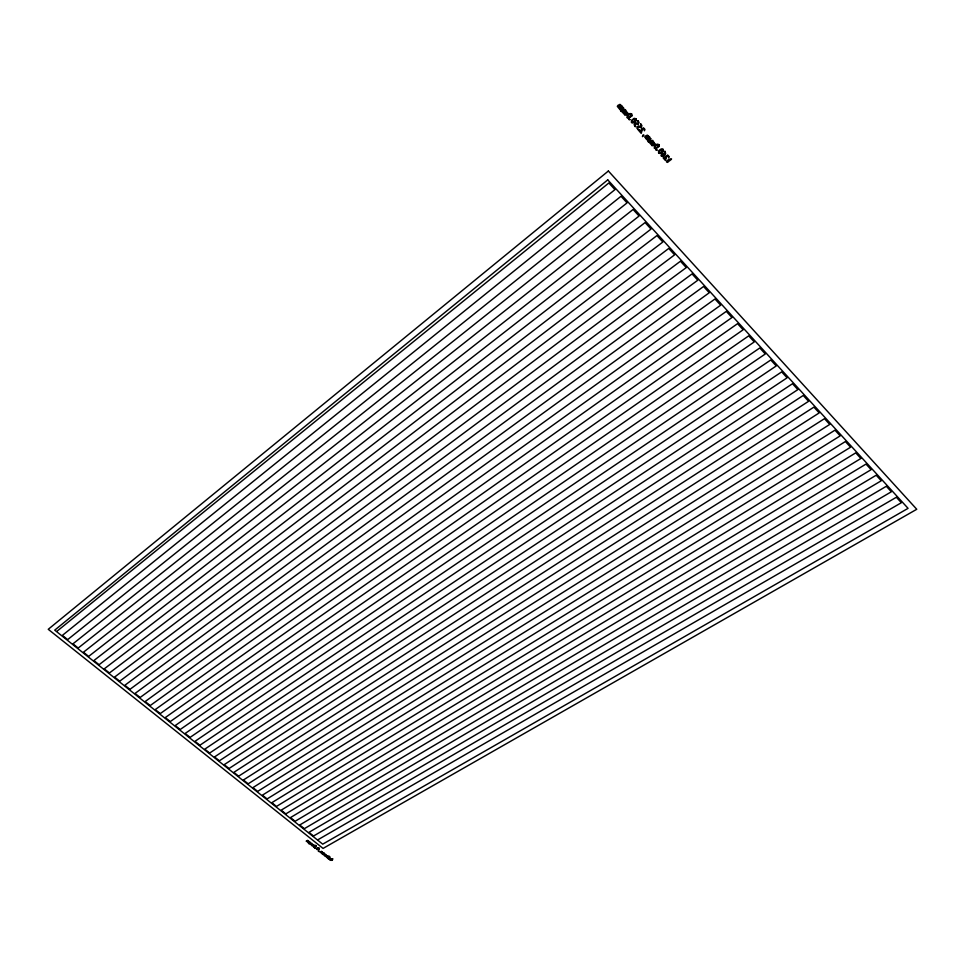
<?xml version="1.0" encoding="UTF-8"?>
<svg xmlns="http://www.w3.org/2000/svg" width="965" height="965" viewBox="0 0 965 965"><rect width="100%" height="100%" fill="white"/><g stroke="black" fill="none" stroke-linecap="round" stroke-linejoin="round"><path stroke-width="1.45" d="M621.195 110.903C620.977 109.503 625.718 107.863 622.847 107.839L622.473 106.391L619.928 104.377C615.381 105.776 617.709 108.961 620.169 105.016L621.062 106.283L618.372 107.73L619.663 109.178L621.665 106.789L622.606 107.996C617.25 108.961 622.859 114.956 624.645 110.034L625.525 111.289L622.835 112.736L624.114 114.172L626.116 111.795L627.069 113.002C620.061 117.477 630.833 113.725 627.31 112.845L625.417 109.708L624.391 109.395L621.388 110.951M648.516 141.541L652.726 140.383L654.559 143.459C658.058 144.376 647.31 147.935 654.318 143.616L653.389 142.434L651.375 144.75L650.121 143.339L652.81 141.927L651.942 140.697C650.133 145.51 644.596 139.599 649.94 138.695L649.011 137.513L646.996 139.841L645.73 138.417L648.432 137.006L647.551 135.775C645.102 139.575 642.787 136.463 647.322 135.136L649.819 137.127L650.193 138.538C653.016 138.562 648.359 140.142 648.589 141.469M57.08 631.158L608.855 182.964L614.946 189.635L62.375 635.392L67.671 639.614L621.026 196.269L627.069 202.879L72.942 643.836L78.201 648.034L633.1 209.465L639.095 216.027L83.448 652.219L88.671 656.393L645.078 222.565L651.025 229.067L93.882 660.555L99.081 664.716L656.96 235.556L662.859 242.01L104.256 668.854L109.431 672.979L668.745 248.439L674.607 254.844L114.582 677.092L119.72 681.194L680.446 261.226L686.26 267.582L124.835 685.283L129.937 689.36L692.05 273.915L697.816 280.212L135.04 693.425L140.106 697.49L703.557 286.496L709.275 292.745L145.172 701.531L150.214 705.56L714.981 298.981L720.662 305.193L155.256 709.577L160.274 713.593L726.319 311.369L731.952 317.533L165.268 717.586L170.262 721.567L737.562 323.661L743.147 329.777L175.232 725.547L180.202 729.504L748.719 335.856L754.268 341.924L185.147 733.46L190.081 737.393L759.793 347.967L765.293 353.986L194.99 741.325L199.9 745.245L770.782 359.981L776.246 365.952L204.785 749.154L209.658 753.05L781.686 371.899L787.102 377.822L214.532 756.934L219.369 760.806L792.506 383.732L797.886 389.607L224.206 764.666L229.031 768.514L803.242 395.469L808.586 401.307L233.832 772.35L238.632 776.186L813.905 407.121L819.201 412.911L243.409 779.997L248.174 783.809L824.484 418.677L829.743 424.431L252.927 787.609L257.667 791.397L834.978 430.161L840.201 435.866L262.396 795.172L267.112 798.936L845.4 441.548L850.587 447.217L271.816 802.687L276.497 806.426L855.75 452.862L860.889 458.484L281.177 810.166L285.833 813.893L866.015 464.081L871.118 469.666L290.477 817.596L295.121 821.299L876.208 475.226L881.274 480.763L299.741 824.991L304.349 828.682L886.328 486.276L891.358 491.776L308.945 832.349L313.529 836.016L896.364 497.265L901.358 502.717L318.1 839.659M309.017 843.446L311.586 843.157L313.034 844.713M309.102 843.506C313.179 841.13 305.157 842.952 309.898 843.989C313.082 842.94 308.8 845.521 312.901 844.773M323.794 852.891C319.548 854.242 324.53 854.833 325.47 854.797C322.382 856.401 325.736 854.918 326.58 855.666M322.72 854.339L325.277 854.073L326.725 855.605M322.768 854.315L324.156 853.518L323.818 852.903M309.801 842.143L307.666 840.37C304.277 841.987 307.521 840.624 308.547 841.311C305.459 842.952 308.812 841.444 309.656 842.204M323.516 853.048L321.393 851.299C318.004 852.891 321.236 851.552 322.262 852.24C319.174 853.844 322.527 852.36 323.371 853.108M642.714 135.884L642.521 136.656L642.895 135.112L643.957 135.112L642.714 135.884M637.829 120.673L639.12 122.446L638.118 124.497L634.994 123.822L634.656 125.655L635.995 126.487L635.247 126.68L634.126 124.606L635.585 122.736L638.227 123.568L637.829 120.673M640.676 123.87L641.954 125.643L640.989 127.645L637.841 127.018L637.503 128.84L638.83 129.672L638.094 129.865L636.96 127.79L638.432 125.933L641.062 126.765L640.676 123.87M315.808 845.569L315.145 846.691L313.468 846.896L314.083 845.823L315.808 845.569M318.92 848.054L318.245 849.164L316.58 849.369L317.195 848.307L318.92 848.054M329.475 856.462L328.8 857.571L327.135 857.764L327.75 856.715L329.475 856.462M332.563 858.922L331.164 860.346L330.102 859.731L332.563 858.922L332.334 860.31L330.139 860.298L330.488 858.826L332.66 858.85M641.556 129.346L641.17 132.314L639.711 129.841L639.011 130.878L641.218 133.363L642.485 128.936L644.222 128.972L644.355 130.77L644.922 129.382L643.402 127.778L641.556 129.346M665.766 156.535L665.343 159.442L663.932 157.006L663.22 158.031L665.392 160.467L666.694 156.137L668.419 156.173L668.54 157.934L669.119 156.583L667.611 155.003L665.766 156.535M631.532 114.123L630.109 116.765L627.359 117.573L628.661 115.076L631.532 114.123M635.814 118.936L634.391 121.566L631.629 122.374L632.944 119.889L635.814 118.936M658.745 144.726L657.31 147.307L654.559 148.091L655.886 145.643L658.745 144.726M662.955 149.454L661.508 152.024L658.757 152.796L660.084 150.371L662.955 149.454M665.175 152.76L664.475 154.497L662.943 152.916L661.628 153.411L661.242 155.944L662.641 156.499L664.463 155.799L665.669 153.351L664.825 151.071L665.175 152.76M629.868 119.551L628.903 119.491L629.868 119.551M657.032 150.033L656.079 149.961L657.032 150.033M315.229 847.958L314.614 847.873L315.229 847.958M328.884 858.826L328.269 858.729L328.884 858.826M318.595 851.009C317.569 852.095 320.44 850.901 318.595 851.009M667.732 161.975L667.454 162.397C662.485 161.179 678.54 155.148 667.732 161.975M312.262 845.605C309.355 845.823 316.315 843.856 312.262 845.605M325.941 856.486C323.022 856.618 330.03 854.894 325.941 856.486M661.881 154.171L661.399 155.751L664.234 154.834L663.968 153.966L661.881 154.171M631.93 115.836L628.685 118.297L627.214 117.766L627.141 115.607L629.916 113.496L631.689 113.967L631.93 115.836M636.2 120.649L632.968 123.086L631.484 122.567L631.424 120.408L634.198 118.309L635.971 118.779L636.2 120.649M659.119 146.403L655.874 148.791L654.415 148.272L654.367 146.161L657.153 144.111L658.914 144.569L659.119 146.403M663.317 151.119L660.072 153.507L658.613 152.977L658.576 150.878L661.351 148.839L663.112 149.298L663.317 151.119M316.206 846.377L314.373 847.306L313.167 845.979L314.735 845.183L316.206 846.377M319.319 848.862L317.485 849.779L316.279 848.452L317.847 847.656L319.319 848.862M329.873 857.258L328.028 858.175L326.846 856.848L328.414 856.076L329.873 857.258M608.372 171.01L48.25 629.301L323.058 848.416L916.75 509.279L608.372 171.01M607.757 179.876L54.728 630.145L322.72 844.158L908.065 508.35L607.757 179.876"/></g></svg>
